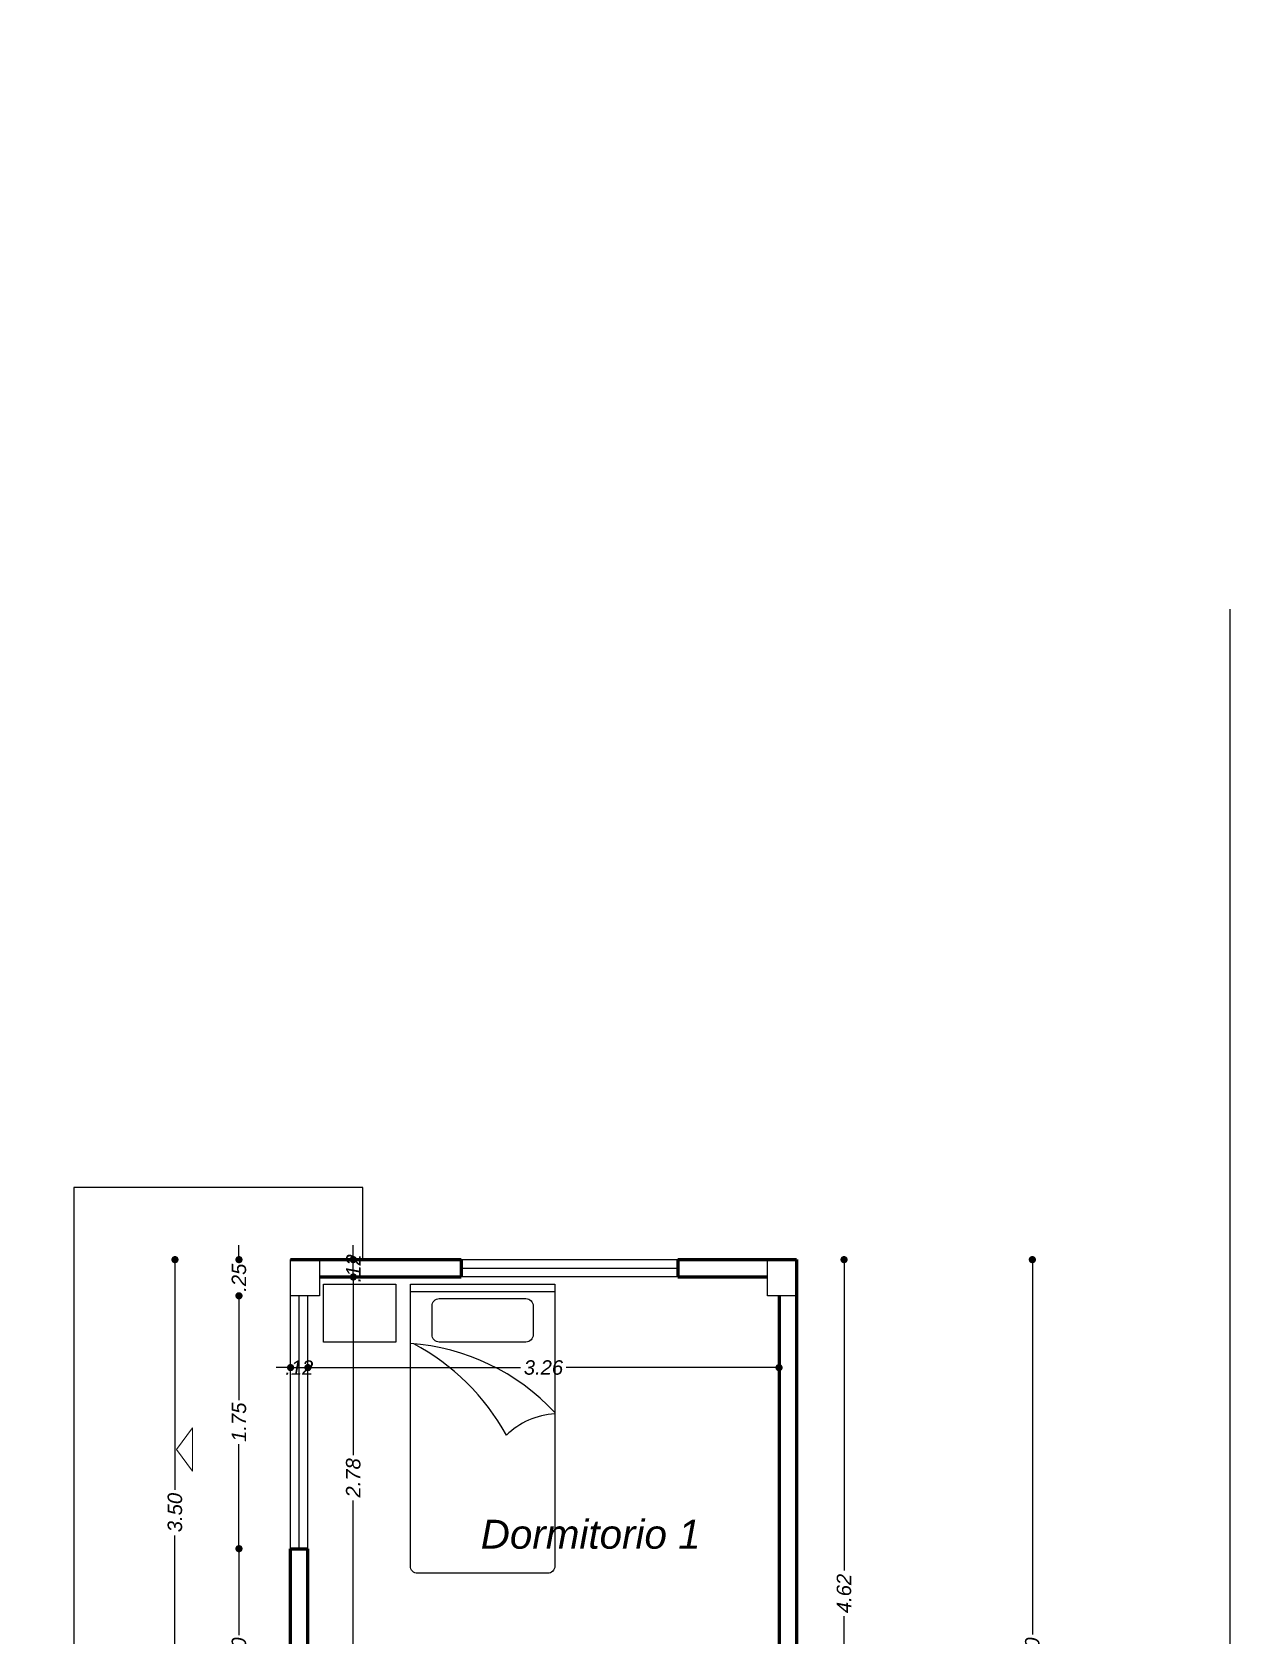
# Model space of a CAD drawing. Header units: metres. Extents: x 539 to 782, y 164 to 633.
# Drawn here: x 710.29 to 718.58, y 366.97 to 378.07 of the extents above; entities that cross this region are included whole.
import ezdxf

# ---------------------------------------------------------------- set-up
doc = ezdxf.new("R2010")
doc.units = ezdxf.units.M
doc.header["$PDMODE"] = 35
for name, color, linetype, lineweight in [('03', 3, 'Continuous', 30), ('auxiliares', 251, 'Continuous', 20), ('cota', 1, 'Continuous', 15), ('MURO', 4, 'Continuous', 60), ('ventanas', 2, 'Continuous', 25)]:
    doc.layers.add(name, color=color, linetype=linetype, lineweight=lineweight)
for name, color, linetype in [('ALUMINIO', 9, 'Continuous'), ('COLUMNAS', 6, 'Continuous'), ('Mobiliario Sanit', 40, 'Continuous'), ('PISOS', 251, 'Continuous'), ('TEXTO', 134, 'Continuous')]:
    doc.layers.add(name, color=color, linetype=linetype)
doc.styles.add('ARIAL', font='ariali.ttf')
doc.styles.add('STYLE1', font='ariali.ttf')
doc.dimstyles.new('C_50', dxfattribs={"dimscale": 0.5, "dimtxt": 0.2, "dimasz": 0.1, "dimexe": 0.1, "dimexo": 0.1, "dimgap": 0.05, "dimtad": 0, "dimzin": 4, "dimdsep": 46, "dimtxsty": 'ARIAL', "dimblk": 'DOT', "dimcen": 0.09, "dimse1": 1, "dimse2": 1, "dimclrd": 1, "dimclre": 1, "dimclrt": 2, "dimadec": 0, "dimazin": 0, "dimtfac": 1, "dimtix": 1, "dimtmove": 2, "dimatfit": 3, "dimfxl": 1, "dimtolj": 1, "dimtzin": 0, "dimarcsym": 0})

# ---------------------------------------------------------------- blocks, each defined once
blk = doc.blocks.new('Camasi')
at = {"color": 0}
blk.add_line((-0.5, -0.05), (0.5, -0.05), dxfattribs=at)
blk.add_lwpolyline([(-1.1, -0.4), (-1.1, 0), (-0.6, 0), (-0.6, -0.4)], close=True, dxfattribs=at)
for points in [[(-0.5, -1.95), (-0.5, 0), (0.5, 0), (0.5, -1.95, -0.414214), (0.45, -2), (-0.45, -2, -0.414214)], [(-0.35, -0.35), (-0.35, -0.15, -0.414214), (-0.3, -0.1), (0.3, -0.1, -0.414214), (0.35, -0.15), (0.35, -0.35, -0.414214), (0.3, -0.4), (-0.3, -0.4, -0.414214)]]:
    blk.add_lwpolyline(points, format="xyb", close=True, dxfattribs=at)
for centre, radius, start, end in [((-0.606, -1.918), 1.511, 42.9549, 85.982), ((-1.222, -1.81), 1.584, 28.8933, 61.9415), ((0.531, -1.422), 0.526, 93.4141, 134.229)]:
    blk.add_arc(centre, radius, start, end, dxfattribs=at)
blk = doc.blocks.new('Flecha cub')
for p, q in [((740.074, 369.904), (740.224, 370.015)), ((740.374, 369.904), (740.224, 370.015)), ((740.074, 369.904), (740.374, 369.904))]:
    blk.add_line(p, q)
blk = doc.blocks.new('_Dot')
at = {"color": 0, "linetype": 'ByBlock', "lineweight": -2}
blk.add_line((-0.5, 0), (-1, 0), dxfattribs=at)
at = {"color": 0, "linetype": 'ByBlock', "const_width": 0.5}
blk.add_lwpolyline([(-0.25, 0, 1), (0.25, 0, 1)], format="xyb", close=True, dxfattribs=at)
blk = doc.blocks.new('*D92')
at = {"layer": 'Defpoints', "color": 0, "transparency": 16777216}
for p in [(712.196, 368.829), (712.076, 368.71), (712.196, 368.71)]:
    blk.add_point(p, dxfattribs=at)
at = {"layer": 'MURO', "color": 1, "lineweight": -2, "transparency": 16777216}
for p, q in [((712.026, 368.829), (711.976, 368.829)), ((712.076, 368.829), (712.196, 368.829)), ((712.246, 368.829), (712.296, 368.829))]:
    blk.add_line(p, q, dxfattribs=at)
at = {"layer": 'MURO', "color": 1, "lineweight": -2, "transparency": 16777216, "xscale": 0.05, "yscale": 0.05, "zscale": 0.05}
blk.add_blockref('_Dot', (712.076, 368.829), dxfattribs=at)
at = {"layer": 'MURO', "color": 1, "lineweight": -2, "transparency": 16777216, "xscale": 0.05, "yscale": 0.05, "zscale": 0.05, "rotation": 180}
blk.add_blockref('_Dot', (712.196, 368.829), dxfattribs=at)
at = {"layer": 'MURO', "color": 2, "transparency": 16777216, "insert": (712.136, 368.829), "char_height": 0.1, "attachment_point": 5, "style": 'ARIAL'}
blk.add_mtext('\\A1;.12', dxfattribs=at)
blk = doc.blocks.new('*D102')
at = {"layer": 'Defpoints', "color": 0, "transparency": 16777216}
for p in [(712.51, 369.576), (712.51, 369.576), (712.51, 369.456)]:
    blk.add_point(p, dxfattribs=at)
at = {"layer": 'MURO', "color": 1, "lineweight": -2, "transparency": 16777216}
for p, q in [((712.51, 369.626), (712.51, 369.676)), ((712.51, 369.456), (712.51, 369.576)), ((712.51, 369.406), (712.51, 369.356))]:
    blk.add_line(p, q, dxfattribs=at)
at = {"layer": 'MURO', "color": 1, "lineweight": -2, "transparency": 16777216, "xscale": 0.05, "yscale": 0.05, "zscale": 0.05}
for p, rotation in [((712.51, 369.576), 270), ((712.51, 369.456), 90)]:
    blk.add_blockref('_Dot', p, dxfattribs=dict(at, rotation=rotation))
at = {"layer": 'MURO', "color": 2, "transparency": 16777216, "insert": (712.51, 369.516), "char_height": 0.1, "attachment_point": 5, "rotation": 90, "style": 'ARIAL'}
blk.add_mtext('\\A1;.12', dxfattribs=at)
blk = doc.blocks.new('*D127')
at = {"layer": 'cota', "color": 1, "lineweight": -2, "transparency": 16777216}
for p, q in [((711.719, 367.526), (711.719, 366.978)), ((711.719, 366.126), (711.719, 366.675))]:
    blk.add_line(p, q, dxfattribs=at)
at = {"layer": 'Defpoints', "color": 0, "transparency": 16777216}
for p in [(711.719, 367.576), (712.076, 367.576), (712.076, 366.076)]:
    blk.add_point(p, dxfattribs=at)
at = {"layer": 'cota', "color": 1, "lineweight": -2, "transparency": 16777216, "xscale": 0.05, "yscale": 0.05, "zscale": 0.05}
for p, rotation in [((711.719, 367.576), 90), ((711.719, 366.076), 270)]:
    blk.add_blockref('_Dot', p, dxfattribs=dict(at, rotation=rotation))
at = {"layer": 'cota', "color": 2, "transparency": 16777216, "insert": (711.719, 366.826), "char_height": 0.1, "attachment_point": 5, "rotation": 90, "style": 'ARIAL'}
blk.add_mtext('\\A1;1.50', dxfattribs=at)
blk = doc.blocks.new('*D128')
at = {"layer": 'cota', "color": 1, "lineweight": -2, "transparency": 16777216}
for p, q in [((711.719, 369.276), (711.719, 368.603)), ((711.719, 367.626), (711.719, 368.3))]:
    blk.add_line(p, q, dxfattribs=at)
at = {"layer": 'Defpoints', "color": 0, "transparency": 16777216}
for p in [(711.719, 369.326), (712.076, 369.326), (712.076, 367.576)]:
    blk.add_point(p, dxfattribs=at)
at = {"layer": 'cota', "color": 1, "lineweight": -2, "transparency": 16777216, "xscale": 0.05, "yscale": 0.05, "zscale": 0.05}
for p, rotation in [((711.719, 369.326), 90), ((711.719, 367.576), 270)]:
    blk.add_blockref('_Dot', p, dxfattribs=dict(at, rotation=rotation))
at = {"layer": 'cota', "color": 2, "transparency": 16777216, "insert": (711.719, 368.451), "char_height": 0.1, "attachment_point": 5, "rotation": 90, "style": 'ARIAL'}
blk.add_mtext('\\A1;1.75', dxfattribs=at)
blk = doc.blocks.new('*D129')
at = {"layer": '03', "color": 1, "lineweight": -2, "transparency": 16777216}
for p, q in [((711.719, 369.626), (711.719, 369.676)), ((711.719, 369.576), (711.719, 369.57)), ((711.719, 369.326), (711.719, 369.332)), ((711.719, 369.276), (711.719, 369.226))]:
    blk.add_line(p, q, dxfattribs=at)
at = {"layer": 'Defpoints', "color": 0, "transparency": 16777216}
for p in [(711.719, 369.576), (711.719, 369.576), (712.076, 369.326)]:
    blk.add_point(p, dxfattribs=at)
at = {"layer": '03', "color": 1, "lineweight": -2, "transparency": 16777216, "xscale": 0.05, "yscale": 0.05, "zscale": 0.05}
for p, rotation in [((711.719, 369.576), 270), ((711.719, 369.326), 90)]:
    blk.add_blockref('_Dot', p, dxfattribs=dict(at, rotation=rotation))
at = {"layer": '03', "color": 2, "transparency": 16777216, "insert": (711.719, 369.451), "char_height": 0.1, "attachment_point": 5, "rotation": 90, "style": 'ARIAL'}
blk.add_mtext('\\A1;.25', dxfattribs=at)
blk = doc.blocks.new('*D130')
at = {"layer": 'cota', "color": 1, "lineweight": -2, "transparency": 16777216}
for p, q in [((711.276, 369.526), (711.276, 367.984)), ((711.276, 366.126), (711.276, 367.668))]:
    blk.add_line(p, q, dxfattribs=at)
at = {"layer": 'Defpoints', "color": 0, "transparency": 16777216}
for p in [(711.276, 369.576), (711.276, 369.576), (711.276, 366.076)]:
    blk.add_point(p, dxfattribs=at)
at = {"layer": 'cota', "color": 1, "lineweight": -2, "transparency": 16777216, "xscale": 0.05, "yscale": 0.05, "zscale": 0.05}
for p, rotation in [((711.276, 369.576), 90), ((711.276, 366.076), 270)]:
    blk.add_blockref('_Dot', p, dxfattribs=dict(at, rotation=rotation))
at = {"layer": 'cota', "color": 2, "transparency": 16777216, "insert": (711.276, 367.826), "char_height": 0.1, "attachment_point": 5, "rotation": 90, "style": 'ARIAL'}
blk.add_mtext('\\A1;3.50', dxfattribs=at)
blk = doc.blocks.new('*D138')
at = {"layer": 'cota', "color": 1, "lineweight": -2, "transparency": 16777216}
for p, q in [((717.209, 369.526), (717.209, 366.983)), ((717.209, 364.126), (717.209, 366.669))]:
    blk.add_line(p, q, dxfattribs=at)
at = {"layer": 'Defpoints', "color": 0, "transparency": 16777216}
for p in [(716.968, 369.576), (717.209, 369.576), (716.968, 364.076)]:
    blk.add_point(p, dxfattribs=at)
at = {"layer": 'cota', "color": 1, "lineweight": -2, "transparency": 16777216, "xscale": 0.05, "yscale": 0.05, "zscale": 0.05}
for p, rotation in [((717.209, 369.576), 90), ((717.209, 364.076), 270)]:
    blk.add_blockref('_Dot', p, dxfattribs=dict(at, rotation=rotation))
at = {"layer": 'cota', "color": 2, "transparency": 16777216, "insert": (717.209, 366.826), "char_height": 0.1, "attachment_point": 5, "rotation": 90, "style": 'ARIAL'}
blk.add_mtext('\\A1;5.50', dxfattribs=at)
blk = doc.blocks.new('*D335')
at = {"layer": 'cota', "color": 1, "lineweight": -2, "transparency": 16777216}
for p, q in [((715.906, 369.526), (715.906, 367.424)), ((715.906, 365.006), (715.906, 367.108))]:
    blk.add_line(p, q, dxfattribs=at)
at = {"layer": 'Defpoints', "color": 0, "transparency": 16777216}
for p in [(715.576, 369.576), (715.906, 369.576), (715.576, 364.956)]:
    blk.add_point(p, dxfattribs=at)
at = {"layer": 'cota', "color": 1, "lineweight": -2, "transparency": 16777216, "xscale": 0.05, "yscale": 0.05, "zscale": 0.05}
for p, rotation in [((715.906, 369.576), 90), ((715.906, 364.956), 270)]:
    blk.add_blockref('_Dot', p, dxfattribs=dict(at, rotation=rotation))
at = {"layer": 'cota', "color": 2, "transparency": 16777216, "insert": (715.906, 367.266), "char_height": 0.1, "attachment_point": 5, "rotation": 90, "style": 'ARIAL'}
blk.add_mtext('\\A1;4.62', dxfattribs=at)
blk = doc.blocks.new('*D429')
at = {"layer": 'cota', "color": 1, "lineweight": -2, "transparency": 16777216}
for p, q in [((712.51, 369.406), (712.51, 368.224)), ((712.51, 366.726), (712.51, 367.909))]:
    blk.add_line(p, q, dxfattribs=at)
at = {"layer": 'Defpoints', "color": 0, "transparency": 16777216}
for p in [(712.51, 369.456), (712.591, 369.456), (712.591, 366.676)]:
    blk.add_point(p, dxfattribs=at)
at = {"layer": 'cota', "color": 1, "lineweight": -2, "transparency": 16777216, "xscale": 0.05, "yscale": 0.05, "zscale": 0.05}
for p, rotation in [((712.51, 369.456), 90), ((712.51, 366.676), 270)]:
    blk.add_blockref('_Dot', p, dxfattribs=dict(at, rotation=rotation))
at = {"layer": 'cota', "color": 2, "transparency": 16777216, "insert": (712.51, 368.066), "char_height": 0.1, "attachment_point": 5, "rotation": 90, "style": 'ARIAL'}
blk.add_mtext('\\A1;2.78', dxfattribs=at)
blk = doc.blocks.new('*D430')
at = {"layer": 'cota', "color": 1, "lineweight": -2, "transparency": 16777216}
for p, q in [((712.246, 368.829), (713.668, 368.829)), ((715.406, 368.829), (713.984, 368.829))]:
    blk.add_line(p, q, dxfattribs=at)
at = {"layer": 'Defpoints', "color": 0, "transparency": 16777216}
for p in [(712.196, 369.326), (715.456, 369.326), (715.456, 368.829)]:
    blk.add_point(p, dxfattribs=at)
at = {"layer": 'cota', "color": 1, "lineweight": -2, "transparency": 16777216, "xscale": 0.05, "yscale": 0.05, "zscale": 0.05, "rotation": 180}
blk.add_blockref('_Dot', (712.196, 368.829), dxfattribs=at)
at = {"layer": 'cota', "color": 1, "lineweight": -2, "transparency": 16777216, "xscale": 0.05, "yscale": 0.05, "zscale": 0.05}
blk.add_blockref('_Dot', (715.456, 368.829), dxfattribs=at)
at = {"layer": 'cota', "color": 2, "transparency": 16777216, "insert": (713.826, 368.829), "char_height": 0.1, "attachment_point": 5, "style": 'ARIAL'}
blk.add_mtext('\\A1;3.26', dxfattribs=at)
blk = doc.blocks.new('*D562')
at = {"layer": 'cota', "color": 1, "lineweight": -2, "transparency": 16777216}
for p, q in [((710.362, 437.546), (711.745, 437.546)), ((713.442, 437.546), (712.06, 437.546))]:
    blk.add_line(p, q, dxfattribs=at)
at = {"layer": 'Defpoints', "color": 0, "transparency": 16777216}
for p in [(710.312, 437.873), (713.492, 437.546), (713.492, 363.576)]:
    blk.add_point(p, dxfattribs=at)
at = {"layer": 'cota', "color": 1, "lineweight": -2, "transparency": 16777216, "xscale": 0.05, "yscale": 0.05, "zscale": 0.05, "rotation": 180}
blk.add_blockref('_Dot', (710.312, 437.546), dxfattribs=at)
at = {"layer": 'cota', "color": 1, "lineweight": -2, "transparency": 16777216, "xscale": 0.05, "yscale": 0.05, "zscale": 0.05}
blk.add_blockref('_Dot', (713.492, 437.546), dxfattribs=at)
at = {"layer": 'cota', "color": 2, "transparency": 16777216, "insert": (711.902, 437.546), "char_height": 0.1, "attachment_point": 5, "style": 'ARIAL'}
blk.add_mtext('\\A1;3.18', dxfattribs=at)
blk = doc.blocks.new('*D597')
at = {"layer": 'cota', "color": 1, "lineweight": -2, "transparency": 16777216}
for p, q in [((716.542, 364.076), (716.941, 364.076)), ((717.642, 364.076), (717.244, 364.076))]:
    blk.add_line(p, q, dxfattribs=at)
at = {"layer": 'Defpoints', "color": 0, "transparency": 16777216}
for p in [(716.492, 438.373), (717.692, 364.076), (717.692, 364.076)]:
    blk.add_point(p, dxfattribs=at)
at = {"layer": 'cota', "color": 1, "lineweight": -2, "transparency": 16777216, "xscale": 0.05, "yscale": 0.05, "zscale": 0.05, "rotation": 180}
blk.add_blockref('_Dot', (716.492, 364.076), dxfattribs=at)
at = {"layer": 'cota', "color": 1, "lineweight": -2, "transparency": 16777216, "xscale": 0.05, "yscale": 0.05, "zscale": 0.05}
blk.add_blockref('_Dot', (717.692, 364.076), dxfattribs=at)
at = {"layer": 'cota', "color": 2, "transparency": 16777216, "insert": (717.092, 364.076), "char_height": 0.1, "attachment_point": 5, "style": 'ARIAL'}
blk.add_mtext('\\A1;1.20', dxfattribs=at)
blk = doc.blocks.new('*D601')
at = {"layer": 'cota', "color": 1, "lineweight": -2, "transparency": 16777216}
for p, q in [((712.742, 432.915), (713.735, 432.915)), ((715.042, 432.915), (714.05, 432.915))]:
    blk.add_line(p, q, dxfattribs=at)
at = {"layer": 'Defpoints', "color": 0, "transparency": 16777216}
for p in [(712.692, 432.915), (712.692, 432.898), (715.092, 358.601)]:
    blk.add_point(p, dxfattribs=at)
at = {"layer": 'cota', "color": 1, "lineweight": -2, "transparency": 16777216, "xscale": 0.05, "yscale": 0.05, "zscale": 0.05, "rotation": 180}
blk.add_blockref('_Dot', (712.692, 432.915), dxfattribs=at)
at = {"layer": 'cota', "color": 1, "lineweight": -2, "transparency": 16777216, "xscale": 0.05, "yscale": 0.05, "zscale": 0.05}
blk.add_blockref('_Dot', (715.092, 432.915), dxfattribs=at)
at = {"layer": 'cota', "color": 2, "transparency": 16777216, "insert": (713.892, 432.915), "char_height": 0.1, "attachment_point": 5, "style": 'ARIAL'}
blk.add_mtext('\\A1;2.40', dxfattribs=at)

msp = doc.modelspace()

# ---------------------------------------------------------------- linework, layer by layer
at = {"layer": 'ALUMINIO'}
for p, q in [((713.256, 369.516), (714.756, 369.516)), ((712.136, 367.576), (712.136, 369.326))]:
    msp.add_line(p, q, dxfattribs=at)
at = {"layer": 'COLUMNAS'}
for points in [[(712.076, 369.576), (712.276, 369.576), (712.276, 369.326), (712.076, 369.326), (712.076, 369.576)], [(715.376, 369.576), (715.576, 369.576), (715.576, 369.326), (715.376, 369.326), (715.376, 369.576)]]:
    msp.add_lwpolyline(points, dxfattribs=at)
at = {"layer": 'MURO'}
for p, q in [((712.076, 369.576), (713.256, 369.576)), ((713.256, 369.576), (713.256, 369.456)), ((714.756, 369.576), (714.756, 369.456)), ((714.756, 369.576), (715.576, 369.576)), ((715.576, 369.576), (715.576, 364.956)), ((712.276, 369.456), (713.256, 369.456)), ((714.756, 369.456), (715.376, 369.456)), ((715.456, 369.326), (715.456, 364.956)), ((712.076, 366.076), (712.076, 367.576)), ((712.076, 367.576), (712.196, 367.576)), ((712.196, 366.076), (712.196, 367.576))]:
    msp.add_line(p, q, dxfattribs=at)
at = {"layer": 'PISOS'}
for p, q in [((718.576, 374.076), (718.576, 357.076)), ((712.576, 370.076), (710.576, 370.076)), ((710.576, 370.076), (710.576, 366.076)), ((712.576, 369.576), (712.576, 370.076))]:
    msp.add_line(p, q, dxfattribs=at)
at = {"layer": 'ventanas'}
for p, q in [((713.256, 369.576), (714.756, 369.576)), ((714.756, 369.456), (713.256, 369.456)), ((712.076, 367.576), (712.076, 369.326)), ((712.196, 367.576), (712.196, 369.326))]:
    msp.add_line(p, q, dxfattribs=at)

# ---------------------------------------------------------------- block references
at = {"layer": 'auxiliares', "rotation": 90}
msp.add_blockref('Flecha cub', (1081.301, -371.961), dxfattribs=at)
at = {"layer": 'Mobiliario Sanit'}
msp.add_blockref('Camasi', (713.405, 369.406), dxfattribs=at)

# ---------------------------------------------------------------- texts
at = {"layer": 'TEXTO', "style": 'STYLE1'}
msp.add_text('Dormitorio 1', height=0.2, rotation=360, dxfattribs=at).set_placement((713.392, 367.576))

# ---------------------------------------------------------------- dimensions: what is measured, and where the dimension line sits
at = {"layer": '03'}
dim = msp.add_linear_dim(base=(711.719, 369.576), p1=(712.076, 369.326), p2=(711.719, 369.576), angle=90, dimstyle='C_50', dxfattribs=at)
dim.commit()
dim.dimension.update_dxf_attribs({"geometry": '*D129', "text_midpoint": (711.719, 369.451)})
at = {"layer": 'cota'}
for base, p1, p2, picture, middle in [((717.692, 364.076), (716.492, 438.373), (717.692, 364.076), '*D597', (717.092, 364.076)), ((713.492, 437.546), (710.312, 437.873), (713.492, 363.576), '*D562', (711.902, 437.546)), ((712.692, 432.915), (715.092, 358.601), (712.692, 432.898), '*D601', (713.892, 432.915)), ((715.456, 368.829), (712.196, 369.326), (715.456, 369.326), '*D430', (713.826, 368.829))]:
    dim = msp.add_linear_dim(base=base, p1=p1, p2=p2, dimstyle='C_50', dxfattribs=at)
    dim.commit()
    dim.dimension.update_dxf_attribs({"geometry": picture, "text_midpoint": middle})
for base, p1, p2, picture, middle in [((711.276, 369.576), (711.276, 366.076), (711.276, 369.576), '*D130', (711.276, 367.826)), ((715.906, 369.576), (715.576, 364.956), (715.576, 369.576), '*D335', (715.906, 367.266)), ((717.209, 369.576), (716.968, 364.076), (716.968, 369.576), '*D138', (717.209, 366.826)), ((712.51, 369.456), (712.591, 366.676), (712.591, 369.456), '*D429', (712.51, 368.066)), ((711.719, 369.326), (712.076, 367.576), (712.076, 369.326), '*D128', (711.719, 368.451)), ((711.719, 367.576), (712.076, 366.076), (712.076, 367.576), '*D127', (711.719, 366.826))]:
    dim = msp.add_linear_dim(base=base, p1=p1, p2=p2, angle=90, dimstyle='C_50', dxfattribs=at)
    dim.commit()
    dim.dimension.update_dxf_attribs({"geometry": picture, "text_midpoint": middle})
at = {"layer": 'MURO'}
dim = msp.add_linear_dim(base=(712.51, 369.576), p1=(712.51, 369.456), p2=(712.51, 369.576), angle=90, dimstyle='C_50', dxfattribs=at)
dim.commit()
dim.dimension.update_dxf_attribs({"geometry": '*D102', "text_midpoint": (712.51, 369.516)})
dim = msp.add_linear_dim(base=(712.196, 368.829), p1=(712.076, 368.71), p2=(712.196, 368.71), dimstyle='C_50', dxfattribs=at)
dim.commit()
dim.dimension.update_dxf_attribs({"geometry": '*D92', "text_midpoint": (712.136, 368.829)})

doc.saveas('drawing.dxf')
